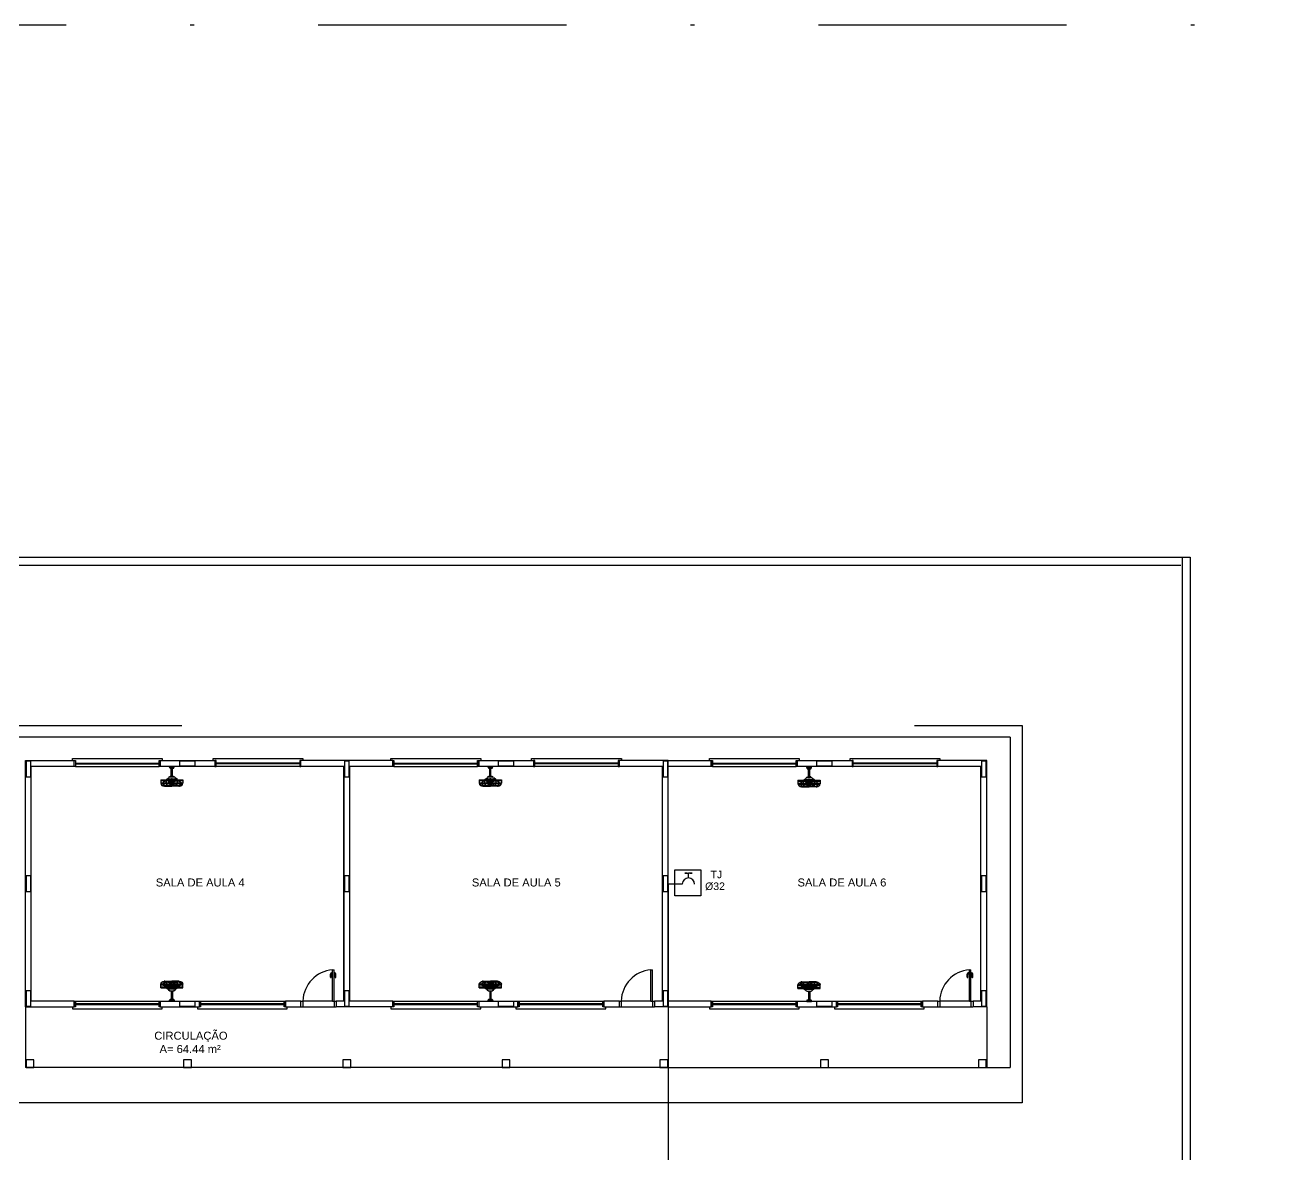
# Model space of a CAD drawing. Extents: x 354 to 566, y 99 to 173.
# Drawn here: x 452.73 to 484.67, y 143.82 to 172.7 of the extents above; entities that cross this region are included whole.
import ezdxf

# ---------------------------------------------------------------- set-up
doc = ezdxf.new("R2010")
doc.units = 0
doc.header["$MEASUREMENT"] = 0
doc.linetypes.add('DASHDOT', pattern=[25.4, 12.7, -6.35, 0, -6.35])
doc.linetypes.add('TRACEJADO_G', pattern=[0.375, 0.25, -0.125])
doc.layers.get('0').update_dxf_attribs({"linetype": 'CONTINUOUS'})
for name, color, linetype in [('A-COTAS', 1, 'CONTINUOUS'), ('A-MURO', 2, 'CONTINUOUS'), ('A-PAREDE', 5, 'CONTINUOUS'), ('A-PILAR', 6, 'CONTINUOUS'), ('A-PISOS-CTEL', 2, 'TRACEJADO_G'), ('A-PISOS-NIVEL', 1, 'CONTINUOUS'), ('A-PORTA', 3, 'CONTINUOUS'), ('A-SOLEIRA', 1, 'CONTINUOUS'), ('ACES-I', 251, 'CONTINUOUS'), ('AR-ESQ', 2, 'CONTINUOUS'), ('ARQ-TXT-1_050', 2, 'CONTINUOUS'), ('ARQ-TXT-1_075', 2, 'CONTINUOUS'), ('DISTRIBUIÇÃO', 4, 'CONTINUOUS'), ('INST', 1, 'CONTINUOUS')]:
    doc.layers.add(name, color=color, linetype=linetype)
doc.styles.add('ESC-50-A20', font='arial.ttf', dxfattribs={"height": 0.1})

# ---------------------------------------------------------------- blocks, each defined once
blk = doc.blocks.new('A$C4CB241E8')
at = {"layer": 'ACES-I'}
for p, q in [((0.224, 0.5), (0.344, 0.5)), ((0.224, 0.49), (0.224, 0.5)), ((0.234, 0.48), (0.334, 0.48)), ((0.234, 0.47), (0.234, 0.48)), ((0.244, 0.46), (0.324, 0.46)), ((0.269, 0.252), (0.269, 0.46)), ((0.299, 0.252), (0.299, 0.46)), ((0.334, 0.47), (0.334, 0.48)), ((0.344, 0.49), (0.344, 0.5)), ((0, 0.166), (0, 0.074)), ((0, 0.166), (0.137, 0.166)), ((0, 0.145), (0.137, 0.145)), ((0, 0.089), (0.055, 0.089)), ((0.008, 0.067), (0.046, 0.067)), ((0.046, 0.067), (0.137, 0.067)), ((0.055, 0.089), (0.137, 0.089)), ((0.102, 0.007), (0.083, 0.007)), ((0.102, 0), (0.083, 0)), ((0.102, 0.007), (0.174, 0.007)), ((0.102, 0), (0.283, 0)), ((0.137, 0.166), (0.142, 0.17)), ((0.137, 0.131), (0.137, 0.145)), ((0.137, 0.089), (0.137, 0.131)), ((0.142, 0.17), (0.198, 0.212)), ((0.144, 0.145), (0.424, 0.145)), ((0.144, 0.132), (0.144, 0.145)), ((0.144, 0.089), (0.144, 0.132)), ((0.144, 0.089), (0.424, 0.089)), ((0.144, 0.067), (0.279, 0.067)), ((0.198, 0.203), (0.148, 0.166)), ((0.148, 0.166), (0.42, 0.166)), ((0.198, 0.203), (0.198, 0.166)), ((0.198, 0.189), (0.368, 0.189)), ((0.198, 0.182), (0.273, 0.182)), ((0.203, 0.007), (0.279, 0.007)), ((0.215, 0.027), (0.258, 0.027)), ((0.226, 0.24), (0.339, 0.24)), ((0.268, 0.043), (0.268, 0.067)), ((0.276, 0.118), (0.276, 0.099)), ((0.277, 0.257), (0.277, 0.253)), ((0.277, 0.253), (0.281, 0.243)), ((0.287, 0.258), (0.279, 0.258)), ((0.279, 0.067), (0.279, 0.009)), ((0.279, 0.067), (0.286, 0.067)), ((0.279, 0.009), (0.279, 0.007)), ((0.283, 0.089), (0.283, 0.067)), ((0.463, 0), (0.283, 0)), ((0.288, 0.253), (0.284, 0.243)), ((0.286, 0.067), (0.286, 0.009)), ((0.286, 0.067), (0.422, 0.067)), ((0.286, 0.009), (0.286, 0.007)), ((0.286, 0.007), (0.362, 0.007)), ((0.288, 0.253), (0.288, 0.257)), ((0.29, 0.118), (0.29, 0.099)), ((0.293, 0.182), (0.368, 0.182)), ((0.307, 0.027), (0.373, 0.027)), ((0.424, 0.172), (0.368, 0.213)), ((0.368, 0.205), (0.368, 0.166)), ((0.368, 0.205), (0.42, 0.166)), ((0.463, 0.007), (0.392, 0.007)), ((0.431, 0.166), (0.424, 0.172)), ((0.424, 0.145), (0.424, 0.089)), ((0.429, 0.067), (0.526, 0.067)), ((0.431, 0.166), (0.565, 0.166)), ((0.431, 0.145), (0.565, 0.145)), ((0.431, 0.13), (0.431, 0.145)), ((0.431, 0.089), (0.431, 0.13)), ((0.431, 0.089), (0.519, 0.089)), ((0.463, 0.007), (0.482, 0.007)), ((0.463, 0), (0.482, 0)), ((0.519, 0.089), (0.565, 0.089)), ((0.526, 0.067), (0.557, 0.067)), ((0.565, 0.166), (0.565, 0.074))]:
    blk.add_line(p, q, dxfattribs=at)
for points in [[(0.246, 0.099), (0.246, 0.089)], [(0.323, 0.089), (0.323, 0.099), (0.246, 0.099)], [(0.246, 0.08), (0.246, 0.08)]]:
    blk.add_lwpolyline(points, dxfattribs=at)
blk.add_lwpolyline([(0.273, 0.184), (0.273, 0.175), (0.293, 0.175), (0.293, 0.184)], close=True, dxfattribs=at)
for centre, radius, start, end in [((0.234, 0.49), 0.01, 180, 270), ((0.244, 0.47), 0.01, 180, 270), ((0.324, 0.47), 0.01, 270, 0), ((0.334, 0.49), 0.01, 270, 0), ((0.083, 0.084), 0.0836, 187.0241, 270.1403), ((0.083, 0.084), 0.0766, 192.4617, 270.1403), ((0.158, 0.164), 0.148, 220.8847, 270.7317), ((0.161, -0.014), 0.147, 99.4474, 135.8987), ((0.204, 0.067), 0.0671, 179.7166, 229.3446), ((0.161, -0.014), 0.147, 87.3551, 96.6689), ((0.204, 0.067), 0.06, 179.6832, 237.0138), ((0.204, 0.067), 0.0671, 229.3446, 243.4575), ((0.168, 0.133), 0, 90, 303.5739), ((0.165, 0.08), 0.0536, 23.5592, 86.613), ((0.158, 0.164), 0.148, 274.9997, 292.3413), ((0.204, 0.067), 0.06, 237.0138, 269.6517), ((0.226, 0.212), 0.0283, 90, 180), ((0.226, 0.147), 0.0283, 182.9729, 248.6249), ((0.214, 0.101), 2.511308197128957e-15, 227.1184, 0), ((0.276, 0.127), 0.0676, 202.5993, 214.7226), ((0.158, 0.164), 0.148, 292.3413, 305.8305), ((0.283, 0.252), 0.148, 243.1417, 267.262), ((0.283, 1.064), 0.946, 265.9464, 274.0536), ((0.283, 0.105), 0.148, 92.0593, 114.7191), ((0.345, 0.107), 0.118, 199.8598, 236.3515), ((0.242, 0.245), 0.00548, 36.9061, 175.1771), ((0.44, -0.107), 0.228, 134.8376, 138.9912), ((0.279, 0.257), 0.00141, 90, 180), ((0.283, 0.251), 0.00548, 13.9839, 166.0161), ((0.283, 0.244), 0.00141, 202.3134, 337.6866), ((0.44, -0.107), 0.228, 130.1268, 132.3872), ((0.221, 0.107), 0.118, 303.6485, 317.1616), ((0.287, 0.257), 0.00141, 0, 90), ((0.283, 0.105), 0.148, 65.2809, 87.9407), ((0.283, 0.252), 0.148, 272.738, 296.8583), ((0.221, 0.107), 0.118, 317.1616, 340.1402), ((0.323, 0.245), 0.00548, 4.8229, 143.0939), ((0.415, -0.018), 0.148, 92.2685, 128.5678), ((0.339, 0.212), 0.0283, 3.732, 90), ((0.297, 0.02), 0.0676, 22.5993, 43.7437), ((0.339, 0.147), 0.0283, 291.3751, 357.0271), ((0.409, 0.067), 0.0536, 203.5592, 228.099), ((0.362, 0.067), 0.06, 270.3483, 301.6358), ((0.409, 0.067), 0.0536, 228.099, 252.8541), ((0.362, 0.067), 0.0671, 296.5425, 307.5309), ((0.362, 0.067), 0.06, 301.6358, 0.3168), ((0.413, 0.161), 0.147, 266.0889, 320.6458), ((0.362, 0.067), 0.0671, 307.5309, 0.2834), ((0.415, -0.018), 0.148, 86.601, 92.2685), ((0.415, -0.018), 0.148, 45.7177, 83.837), ((0.482, 0.084), 0.0836, 269.8597, 352.9759), ((0.482, 0.084), 0.0766, 269.8597, 347.5383)]:
    blk.add_arc(centre, radius, start, end, dxfattribs=at)

msp = doc.modelspace()

# ---------------------------------------------------------------- linework, layer by layer
at = {"color": 3}
for p, q in [((469.365, 151.087), (470.033, 151.087)), ((469.365, 150.419), (469.365, 151.087)), ((470.033, 151.087), (470.033, 150.419)), ((470.033, 150.419), (469.365, 150.419))]:
    msp.add_line(p, q, dxfattribs=at)
at = {"linetype": 'DASHDOT', "ltscale": 0.5}
msp.add_lwpolyline([(383.438, 172.698), (566.282, 172.698), (566.282, 98.653), (383.438, 98.653)], close=True, dxfattribs=at)
at = {"layer": 'A-COTAS', "color": 251}
msp.add_line((452.747, 147.58), (452.747, 146.03), dxfattribs=at)
msp.add_lwpolyline([(452.762, 147.595), (452.882, 147.595), (452.882, 147.995), (452.762, 147.995)], close=True, dxfattribs=at)
at = {"layer": 'A-MURO', "color": 251}
for p, q in [((402.547, 159.08), (482.547, 159.08)), ((482.347, 159.08), (482.347, 109.08)), ((482.547, 159.08), (482.547, 109.08)), ((402.747, 158.88), (482.312, 158.88))]:
    msp.add_line(p, q, dxfattribs=at)
at = {"layer": 'A-PAREDE', "color": 251}
for p, q in [((452.747, 150.73), (452.747, 153.88)), ((452.747, 153.88), (453.997, 153.88)), ((452.747, 147.73), (452.747, 153.73)), ((452.747, 147.58), (452.747, 153.73)), ((452.897, 147.73), (452.897, 153.73)), ((452.897, 147.73), (452.897, 153.73)), ((453.997, 153.73), (452.897, 153.73)), ((453.997, 153.73), (453.997, 153.88)), ((459.797, 153.73), (459.797, 153.88)), ((460.897, 153.73), (460.897, 147.73)), ((461.047, 147.73), (461.047, 153.73)), ((462.147, 153.73), (461.047, 153.73)), ((462.147, 153.73), (462.147, 153.88)), ((467.947, 153.73), (467.947, 153.88)), ((467.947, 153.73), (467.947, 153.88)), ((469.047, 147.73), (469.047, 153.73)), ((469.047, 147.73), (469.047, 153.73)), ((469.197, 147.73), (469.197, 153.88)), ((469.197, 147.73), (469.197, 153.73)), ((470.297, 153.73), (470.297, 153.88)), ((476.097, 153.73), (476.097, 153.88)), ((477.197, 147.73), (477.197, 153.73)), ((477.347, 147.58), (477.347, 153.88)), ((452.747, 147.58), (453.997, 147.58)), ((453.997, 147.73), (452.897, 147.73)), ((453.997, 147.73), (453.997, 147.58)), ((456.197, 147.73), (457.197, 147.73)), ((456.197, 147.73), (456.197, 147.58)), ((456.197, 147.58), (457.197, 147.58)), ((457.197, 147.73), (457.197, 147.58)), ((459.397, 147.58), (459.397, 147.73)), ((462.147, 147.58), (460.691, 147.58)), ((460.697, 147.73), (460.697, 147.58)), ((460.897, 147.73), (460.697, 147.73)), ((462.147, 147.73), (461.047, 147.73)), ((462.147, 147.73), (462.147, 147.58)), ((464.347, 147.73), (465.347, 147.73)), ((464.347, 147.73), (464.347, 147.58)), ((464.347, 147.58), (465.347, 147.58)), ((465.347, 147.73), (465.347, 147.58)), ((467.547, 147.58), (467.547, 147.73)), ((469.197, 147.58), (468.841, 147.58)), ((469.197, 147.58), (468.841, 147.58)), ((468.847, 147.73), (468.847, 147.58)), ((469.047, 147.73), (468.847, 147.73)), ((468.847, 147.73), (468.847, 147.58)), ((469.047, 147.73), (468.847, 147.73)), ((470.297, 147.73), (470.297, 147.58)), ((472.497, 147.73), (473.497, 147.73)), ((472.497, 147.73), (472.497, 147.58)), ((472.497, 147.58), (473.497, 147.58)), ((473.497, 147.73), (473.497, 147.58)), ((475.697, 147.58), (475.697, 147.73)), ((477.347, 147.58), (476.991, 147.58)), ((476.997, 147.73), (476.997, 147.58)), ((477.197, 147.73), (476.997, 147.73))]:
    msp.add_line(p, q, dxfattribs=at)
for points in [[(452.762, 153.465), (452.882, 153.465), (452.882, 153.865), (452.762, 153.865)], [(457.597, 153.88), (457.597, 153.73), (456.197, 153.73), (456.197, 153.88)], [(456.692, 153.865), (456.692, 153.745), (457.092, 153.745), (457.092, 153.865)], [(460.912, 153.465), (461.032, 153.465), (461.032, 153.865), (460.912, 153.865)], [(465.747, 153.88), (465.747, 153.73), (464.347, 153.73), (464.347, 153.88)], [(464.842, 153.865), (464.842, 153.745), (465.242, 153.745), (465.242, 153.865)], [(469.062, 153.465), (469.182, 153.465), (469.182, 153.865), (469.062, 153.865)], [(469.062, 153.465), (469.182, 153.465), (469.182, 153.865), (469.062, 153.865)], [(473.897, 153.88), (473.897, 153.73), (472.497, 153.73), (472.497, 153.88)], [(472.992, 153.865), (472.992, 153.745), (473.392, 153.745), (473.392, 153.865)], [(477.212, 153.465), (477.332, 153.465), (477.332, 153.865), (477.212, 153.865)], [(452.762, 150.53), (452.882, 150.53), (452.882, 150.93), (452.762, 150.93)], [(469.062, 150.53), (469.182, 150.53), (469.182, 150.93), (469.062, 150.93)], [(469.062, 150.53), (469.182, 150.53), (469.182, 150.93), (469.062, 150.93)], [(477.212, 150.53), (477.332, 150.53), (477.332, 150.93), (477.212, 150.93)], [(460.912, 147.595), (461.032, 147.595), (461.032, 147.995), (460.912, 147.995)], [(469.062, 147.595), (469.182, 147.595), (469.182, 147.995), (469.062, 147.995)], [(469.062, 147.595), (469.182, 147.595), (469.182, 147.995), (469.062, 147.995)], [(477.212, 147.595), (477.332, 147.595), (477.332, 147.995), (477.212, 147.995)], [(456.692, 147.715), (456.692, 147.595), (457.092, 147.595), (457.092, 147.715)], [(459.797, 147.73), (459.397, 147.73), (459.397, 147.58), (459.797, 147.58)], [(464.842, 147.715), (464.842, 147.595), (465.242, 147.595), (465.242, 147.715)], [(467.947, 147.73), (467.547, 147.73), (467.547, 147.58), (467.947, 147.58)], [(472.992, 147.715), (472.992, 147.595), (473.392, 147.595), (473.392, 147.715)], [(476.097, 147.73), (475.697, 147.73), (475.697, 147.58), (476.097, 147.58)], [(452.962, 146.23), (452.762, 146.23), (452.762, 146.03), (452.962, 146.03)], [(456.992, 146.23), (456.792, 146.23), (456.792, 146.03), (456.992, 146.03)], [(461.072, 146.23), (460.872, 146.23), (460.872, 146.03), (461.072, 146.03)], [(465.142, 146.23), (464.942, 146.23), (464.942, 146.03), (465.142, 146.03)], [(469.182, 146.23), (468.982, 146.23), (468.982, 146.03), (469.182, 146.03)], [(469.182, 146.23), (468.982, 146.23), (468.982, 146.03), (469.182, 146.03)], [(473.292, 146.23), (473.092, 146.23), (473.092, 146.03), (473.292, 146.03)], [(477.332, 146.23), (477.132, 146.23), (477.132, 146.03), (477.332, 146.03)]]:
    msp.add_lwpolyline(points, close=True, dxfattribs=at)
for points in [[(462.147, 153.88), (459.797, 153.88)], [(460.897, 147.73), (460.897, 147.73), (460.897, 153.73), (459.797, 153.73)], [(469.197, 153.88), (467.947, 153.88)], [(469.197, 153.88), (467.947, 153.88)], [(469.047, 147.73), (469.047, 147.73), (469.047, 153.73), (467.947, 153.73)], [(469.047, 147.73), (469.047, 147.73), (469.047, 153.73), (467.947, 153.73)], [(469.197, 153.88), (470.297, 153.88), (470.297, 153.73), (469.197, 153.73)], [(477.347, 153.88), (476.097, 153.88)], [(477.197, 147.73), (477.197, 147.73), (477.197, 153.73), (476.097, 153.73)], [(469.197, 147.58), (470.297, 147.58), (470.297, 147.73), (469.197, 147.73)]]:
    msp.add_lwpolyline(points, dxfattribs=at)
at = {"layer": 'A-PILAR', "color": 251}
msp.add_lwpolyline([(460.912, 150.53), (461.032, 150.53), (461.032, 150.93), (460.912, 150.93)], close=True, dxfattribs=at)
at = {"layer": 'A-PISOS-CTEL', "color": 251, "linetype": 'TRACEJADO_G', "ltscale": 150}
msp.add_lwpolyline([(419.247, 154.78), (478.247, 154.78), (478.247, 145.13), (419.247, 145.13)], close=True, dxfattribs=at)
at = {"layer": 'A-PISOS-NIVEL', "color": 251}
for p, q in [((477.947, 154.48), (419.547, 154.48)), ((477.947, 154.48), (477.947, 146.03)), ((477.347, 147.58), (477.347, 146.03)), ((469.197, 146.03), (452.747, 146.03)), ((469.197, 146.03), (477.347, 146.03)), ((477.347, 146.03), (477.947, 146.03))]:
    msp.add_line(p, q, dxfattribs=at)
at = {"layer": 'A-PORTA', "color": 251}
for p, q in [((460.551, 148.34), (460.551, 148.42)), ((460.571, 148.34), (460.571, 148.42)), ((460.581, 148.45), (460.596, 148.45)), ((460.581, 148.43), (460.596, 148.43)), ((460.596, 148.415), (460.596, 148.465)), ((460.596, 148.465), (460.601, 148.465)), ((460.596, 148.415), (460.601, 148.415)), ((460.646, 148.465), (460.641, 148.465)), ((460.646, 148.415), (460.641, 148.415)), ((460.646, 148.415), (460.646, 148.465)), ((460.661, 148.45), (460.646, 148.45)), ((460.661, 148.43), (460.646, 148.43)), ((460.671, 148.34), (460.671, 148.42)), ((460.691, 148.34), (460.691, 148.42)), ((476.845, 148.34), (476.845, 148.42)), ((476.865, 148.34), (476.865, 148.42)), ((476.875, 148.45), (476.89, 148.45)), ((476.875, 148.43), (476.89, 148.43)), ((476.89, 148.415), (476.89, 148.465)), ((476.89, 148.465), (476.895, 148.465)), ((476.89, 148.415), (476.895, 148.415)), ((476.94, 148.465), (476.935, 148.465)), ((476.94, 148.415), (476.935, 148.415)), ((476.94, 148.415), (476.94, 148.465)), ((476.955, 148.45), (476.94, 148.45)), ((476.955, 148.43), (476.94, 148.43)), ((476.965, 148.34), (476.965, 148.42)), ((476.985, 148.34), (476.985, 148.42))]:
    msp.add_line(p, q, dxfattribs=at)
for centre, radius, start, end in [((460.676, 147.704), 0.83, 94.7788, 178.1499), ((468.82, 147.704), 0.83, 94.7788, 178.1499), ((476.97, 147.704), 0.83, 94.7788, 178.1499), ((460.581, 148.42), 0.03, 90, 180), ((460.561, 148.34), 0.01, 180, 0), ((460.581, 148.42), 0.01, 90, 180), ((460.661, 148.42), 0.03, 0, 90), ((460.661, 148.42), 0.01, 0, 90), ((460.681, 148.34), 0.01, 180, 0), ((476.875, 148.42), 0.03, 90, 180), ((476.855, 148.34), 0.01, 180, 0), ((476.875, 148.42), 0.01, 90, 180), ((476.955, 148.42), 0.03, 0, 90), ((476.955, 148.42), 0.01, 0, 90), ((476.975, 148.34), 0.01, 180, 0)]:
    msp.add_arc(centre, radius, start, end, dxfattribs=at)
at = {"layer": 'A-SOLEIRA', "color": 251}
for p, q in [((460.607, 147.73), (459.847, 147.73)), ((459.847, 147.58), (460.647, 147.58)), ((468.751, 147.73), (467.991, 147.73)), ((467.991, 147.58), (468.791, 147.58)), ((476.901, 147.73), (476.141, 147.73)), ((476.141, 147.58), (476.941, 147.58))]:
    msp.add_line(p, q, dxfattribs=at)
at = {"layer": 'AR-ESQ', "color": 251}
for p, q in [((454.027, 153.815), (456.167, 153.815)), ((454.027, 153.795), (456.167, 153.795)), ((454.027, 153.73), (456.167, 153.73)), ((459.767, 153.815), (457.627, 153.815)), ((459.767, 153.795), (457.627, 153.795)), ((459.767, 153.73), (457.627, 153.73)), ((462.177, 153.815), (464.317, 153.815)), ((462.177, 153.795), (464.317, 153.795)), ((462.177, 153.73), (464.317, 153.73)), ((467.917, 153.815), (465.777, 153.815)), ((467.917, 153.795), (465.777, 153.795)), ((467.917, 153.73), (465.777, 153.73)), ((470.327, 153.815), (472.467, 153.815)), ((470.327, 153.795), (472.467, 153.795)), ((470.327, 153.73), (472.467, 153.73)), ((476.067, 153.815), (473.927, 153.815)), ((476.067, 153.795), (473.927, 153.795)), ((476.067, 153.73), (473.927, 153.73)), ((460.607, 147.73), (460.607, 148.53)), ((460.607, 148.53), (460.647, 148.53)), ((460.647, 147.73), (460.647, 148.53)), ((468.751, 147.73), (468.751, 148.53)), ((468.751, 148.53), (468.791, 148.53)), ((468.791, 147.73), (468.791, 148.53)), ((476.901, 147.73), (476.901, 148.53)), ((476.901, 148.53), (476.941, 148.53)), ((476.941, 147.73), (476.941, 148.53)), ((454.027, 147.73), (456.167, 147.73)), ((454.027, 147.665), (456.167, 147.665)), ((454.027, 147.645), (456.167, 147.645)), ((457.227, 147.73), (459.367, 147.73)), ((457.227, 147.665), (459.367, 147.665)), ((457.227, 147.645), (459.367, 147.645)), ((459.797, 147.73), (459.847, 147.73)), ((459.797, 147.58), (459.847, 147.58)), ((459.847, 147.73), (459.847, 147.58)), ((460.607, 147.73), (460.647, 147.73)), ((460.647, 147.73), (460.647, 147.58)), ((460.647, 147.73), (460.697, 147.73)), ((460.647, 147.58), (460.697, 147.58)), ((462.177, 147.73), (464.317, 147.73)), ((462.177, 147.665), (464.317, 147.665)), ((462.177, 147.645), (464.317, 147.645)), ((465.377, 147.73), (467.517, 147.73)), ((465.377, 147.665), (467.517, 147.665)), ((465.377, 147.645), (467.517, 147.645)), ((467.941, 147.73), (467.991, 147.73)), ((467.941, 147.58), (467.991, 147.58)), ((467.991, 147.73), (467.991, 147.58)), ((468.751, 147.73), (468.791, 147.73)), ((468.791, 147.73), (468.791, 147.58)), ((468.791, 147.73), (468.841, 147.73)), ((468.791, 147.58), (468.841, 147.58)), ((470.327, 147.73), (472.467, 147.73)), ((470.327, 147.665), (472.467, 147.665)), ((470.327, 147.645), (472.467, 147.645)), ((473.527, 147.73), (475.667, 147.73)), ((473.527, 147.665), (475.667, 147.665)), ((473.527, 147.645), (475.667, 147.645)), ((476.091, 147.73), (476.141, 147.73)), ((476.091, 147.58), (476.141, 147.58)), ((476.141, 147.73), (476.141, 147.58)), ((476.901, 147.73), (476.941, 147.73)), ((476.941, 147.73), (476.941, 147.58)), ((476.941, 147.73), (476.991, 147.73)), ((476.941, 147.58), (476.991, 147.58))]:
    msp.add_line(p, q, dxfattribs=at)
for points in [[(453.947, 153.88), (453.947, 153.93), (456.247, 153.93), (456.247, 153.88)], [(457.547, 153.88), (457.547, 153.93), (459.847, 153.93), (459.847, 153.88)], [(462.097, 153.88), (462.097, 153.93), (464.397, 153.93), (464.397, 153.88)], [(465.697, 153.88), (465.697, 153.93), (467.997, 153.93), (467.997, 153.88)], [(470.247, 153.88), (470.247, 153.93), (472.547, 153.93), (472.547, 153.88)], [(473.847, 153.88), (473.847, 153.93), (476.147, 153.93), (476.147, 153.88)], [(453.947, 147.58), (453.947, 147.53), (456.247, 147.53), (456.247, 147.58)], [(457.147, 147.58), (457.147, 147.53), (459.447, 147.53), (459.447, 147.58)], [(462.097, 147.58), (462.097, 147.53), (464.397, 147.53), (464.397, 147.58)], [(465.297, 147.58), (465.297, 147.53), (467.597, 147.53), (467.597, 147.58)], [(470.247, 147.58), (470.247, 147.53), (472.547, 147.53), (472.547, 147.58)], [(473.447, 147.58), (473.447, 147.53), (475.747, 147.53), (475.747, 147.58)]]:
    msp.add_lwpolyline(points, dxfattribs=at)
for points in [[(453.997, 153.88), (454.027, 153.88), (454.027, 153.73), (453.997, 153.73)], [(456.167, 153.88), (456.197, 153.88), (456.197, 153.73), (456.167, 153.73)], [(457.627, 153.88), (457.597, 153.88), (457.597, 153.73), (457.627, 153.73)], [(459.797, 153.88), (459.767, 153.88), (459.767, 153.73), (459.797, 153.73)], [(462.147, 153.88), (462.177, 153.88), (462.177, 153.73), (462.147, 153.73)], [(464.317, 153.88), (464.347, 153.88), (464.347, 153.73), (464.317, 153.73)], [(465.777, 153.88), (465.747, 153.88), (465.747, 153.73), (465.777, 153.73)], [(467.947, 153.88), (467.917, 153.88), (467.917, 153.73), (467.947, 153.73)], [(467.947, 153.88), (467.917, 153.88), (467.917, 153.73), (467.947, 153.73)], [(470.297, 153.88), (470.327, 153.88), (470.327, 153.73), (470.297, 153.73)], [(472.467, 153.88), (472.497, 153.88), (472.497, 153.73), (472.467, 153.73)], [(473.927, 153.88), (473.897, 153.88), (473.897, 153.73), (473.927, 153.73)], [(476.097, 153.88), (476.067, 153.88), (476.067, 153.73), (476.097, 153.73)], [(453.997, 147.73), (454.027, 147.73), (454.027, 147.58), (453.997, 147.58)], [(456.167, 147.73), (456.197, 147.73), (456.197, 147.58), (456.167, 147.58)], [(457.197, 147.73), (457.227, 147.73), (457.227, 147.58), (457.197, 147.58)], [(459.367, 147.73), (459.397, 147.73), (459.397, 147.58), (459.367, 147.58)], [(462.147, 147.73), (462.177, 147.73), (462.177, 147.58), (462.147, 147.58)], [(464.317, 147.73), (464.347, 147.73), (464.347, 147.58), (464.317, 147.58)], [(465.347, 147.73), (465.377, 147.73), (465.377, 147.58), (465.347, 147.58)], [(467.517, 147.73), (467.547, 147.73), (467.547, 147.58), (467.517, 147.58)], [(470.297, 147.73), (470.327, 147.73), (470.327, 147.58), (470.297, 147.58)], [(472.467, 147.73), (472.497, 147.73), (472.497, 147.58), (472.467, 147.58)], [(473.497, 147.73), (473.527, 147.73), (473.527, 147.58), (473.497, 147.58)], [(475.667, 147.73), (475.697, 147.73), (475.697, 147.58), (475.667, 147.58)]]:
    msp.add_lwpolyline(points, close=True, dxfattribs=at)
at = {"layer": 'DISTRIBUIÇÃO', "linetype": 'Continuous'}
msp.add_line((469.197, 150.72), (469.197, 139.949), dxfattribs=at)
at = {"layer": 'INST', "color": 4, "linetype": 'Continuous'}
for p, q in [((469.68, 151.005), (469.621, 151.005)), ((469.621, 151.005), (469.712, 151.005)), ((469.712, 150.881), (469.712, 151.005)), ((469.804, 151.004), (469.712, 151.005)), ((469.745, 151.005), (469.804, 151.004))]:
    msp.add_line(p, q, dxfattribs=at)
at = {"layer": 'INST', "color": 5, "linetype": 'Continuous'}
msp.add_line((469.552, 150.722), (469.197, 150.72), dxfattribs=at)
msp.add_arc((469.711, 150.721), 0.159, 359.7228, 179.7228, dxfattribs=at)

# ---------------------------------------------------------------- block references
at = {"layer": 'A-COTAS', "color": 251, "linetype": 'Continuous'}
for p in [(456.21, 153.226), (464.36, 153.226), (472.515, 153.211)]:
    msp.add_blockref('A$C4CB241E8', p, dxfattribs=at)
at = {"layer": 'A-COTAS', "color": 251, "linetype": 'Continuous', "xscale": -1, "rotation": 180}
for p in [(456.21, 148.235), (464.36, 148.235), (472.515, 148.22)]:
    msp.add_blockref('A$C4CB241E8', p, dxfattribs=at)

# ---------------------------------------------------------------- texts
at = {"layer": 'ARQ-TXT-1_050', "color": 251, "char_height": 0.2048, "attachment_point": 1, "style": 'ESC-50-A20'}
for s, width, insert in [('\\pi0.49478;SALA DE AULA 4', 2.76572, (455.587, 150.865)), ('\\pi0.49478;SALA DE AULA 5', 2.76572, (463.675, 150.865)), ('\\pi0.49478;SALA DE AULA 6', 2.76572, (472.008, 150.865)), ('\\pi1.5415;CIRCULAÇÃO       \\P\\pi1.6763;A= 64.44 m²', 4.46064, (454.502, 146.946))]:
    msp.add_mtext_dynamic_manual_height_columns(s, width=width, gutter_width=1, heights=[0], dxfattribs=dict(at, insert=insert))
at = {"layer": 'ARQ-TXT-1_075', "style": 'ESC-50-A20'}
for s, p in [('TJ', (470.278, 150.872)), ('%%C32', (470.138, 150.571))]:
    msp.add_text(s, height=0.192, dxfattribs=at).set_placement(p)

doc.saveas('drawing.dxf')
